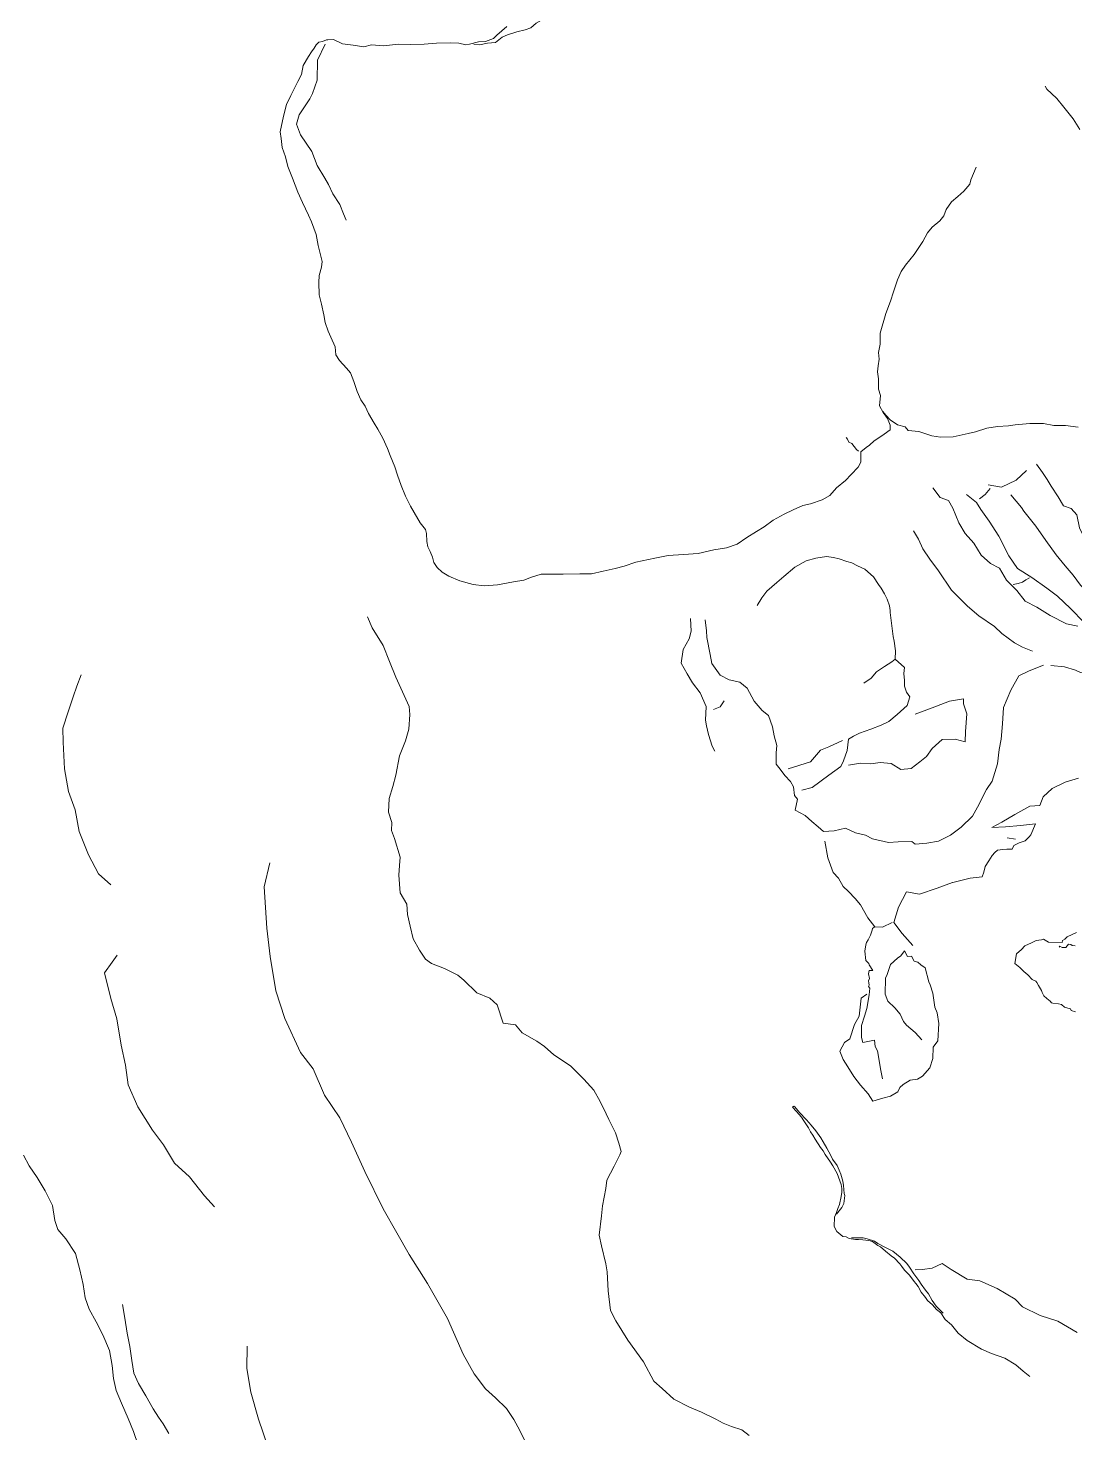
# Model space of a CAD drawing. Extents: x 683321 to 688873, y 7661944 to 7668387.
# Drawn here: x 684879.8 to 685194.4, y 7664236.9 to 7664659.4 of the extents above; entities that cross this region are included whole.
import ezdxf

# ---------------------------------------------------------------- set-up
doc = ezdxf.new("R2010")
doc.units = 0
doc.header["$MEASUREMENT"] = 0
doc.layers.add('01 CRESTA_Line', color=3, linetype='Continuous', lineweight=20)

msp = doc.modelspace()

# ---------------------------------------------------------------- linework, layer by layer
at = {"layer": '01 CRESTA_Line'}
for points in [[(685059.28, 7664665.11, 4223.06), (685056.52, 7664665, 4222.99), (685052.95, 7664664.98, 4222.86), (685049.78, 7664664.28, 4223.09), (685046.31, 7664664.48, 4223.37), (685042.6, 7664664.47, 4223.67), (685038.85, 7664664.06, 4223.86), (685035.04, 7664662.27, 4223.74), (685032.46, 7664660.8, 4223.31), (685030.92, 7664659.43, 4222.84), (685029.19, 7664658.83, 4222.43), (685026.74, 7664658.27, 4223.01), (685023.92, 7664657.29, 4223.34), (685022.33, 7664656.59, 4223.41), (685020.32, 7664655, 4223.21), (685017.87, 7664654.81, 4223.23), (685015.46, 7664654.33, 4223.01), (685013.72, 7664654.53, 4223.19)], [(685164.79, 7664617.52, 4216.77), (685163.11, 7664613.74, 4217.77), (685162.84, 7664612.46, 4217.98), (685161.04, 7664610.28, 4218.06), (685159.23, 7664608.68, 4218.24), (685157.37, 7664607.07, 4218.26), (685155.79, 7664604.81, 4218.3), (685155, 7664602.95, 4218.47), (685153.81, 7664601.41, 4218.78), (685151.56, 7664599.5, 4219.08), (685150.12, 7664597.83, 4219.62), (685148.69, 7664595.17, 4219.82), (685146.14, 7664591.27, 4220.7), (685143.49, 7664588.04, 4220.46), (685142.24, 7664586.17, 4220.28), (685141.07, 7664583.63, 4220.57), (685139.92, 7664580, 4220.37), (685138.98, 7664577.28, 4220.64), (685137.59, 7664573.52, 4220.91), (685135.92, 7664567.58, 4221.16), (685135.93, 7664564.35, 4221.42), (685135.44, 7664561.78, 4221.38), (685135.6, 7664559.83, 4221.18), (685135.29, 7664557.79, 4221.12), (685135.07, 7664555.98, 4221.12), (685135.39, 7664553.9, 4221.15), (685135.44, 7664550.78, 4221.4), (685136.02, 7664548.87, 4221.4), (685135.69, 7664545.8, 4221.73), (685136.76, 7664543.75, 4221.42), (685138.14, 7664541.9, 4221.18), (685138.94, 7664539.95, 4221.06), (685138.96, 7664538.58, 4221.65), (685137.11, 7664537.24, 4222.78), (685135.77, 7664536.38, 4223.29), (685134.13, 7664535.19, 4223.01), (685132.66, 7664533.89, 4222.86), (685131.71, 7664533.23, 4222.65), (685130.07, 7664531.88, 4222.62), (685130.12, 7664530.86, 4222.03), (685130.08, 7664528.85, 4221.46), (685129.3, 7664527.34, 4221.51), (685127.22, 7664525.12, 4221.35), (685125.48, 7664523.27, 4221.46), (685122.78, 7664521.08, 4221.62), (685120.79, 7664518.78, 4221.52), (685118.47, 7664517.48, 4221.65), (685114.98, 7664516.33, 4221.41), (685112.62, 7664515.74, 4221.67), (685109.77, 7664514.44, 4221.65), (685107.05, 7664513.22, 4221.62), (685103.76, 7664511.37, 4222.02), (685101.03, 7664509.4, 4221.64), (685098.73, 7664507.99, 4221.68), (685095.81, 7664506.13, 4221.63), (685092.9, 7664504.12, 4221.74), (685089.71, 7664503.09, 4221.91), (685085.95, 7664502.45, 4222.06), (685081.18, 7664501.37, 4221.54), (685076.75, 7664501.02, 4221.56), (685072.16, 7664500.78, 4221.61), (685068.14, 7664499.96, 4221.42), (685062.45, 7664498.74, 4221.11), (685058.96, 7664497.57, 4221.33), (685056.29, 7664496.87, 4221.49), (685052.65, 7664496.07, 4222.38), (685049.12, 7664495.18, 4221.85), (685045.67, 7664495.19, 4222.01), (685040.61, 7664495.17, 4222.39), (685037.67, 7664495.09, 4221.55), (685033.96, 7664495.11, 4222.2), (685031.12, 7664494.25, 4222.04), (685028.75, 7664493.32, 4221.55), (685025.68, 7664492.78, 4221.62), (685020.93, 7664491.93, 4221.27), (685016.84, 7664491.66, 4221.36), (685013.54, 7664492.02, 4221.29), (685009.52, 7664493.17, 4221.03), (685006.24, 7664494.5, 4220.94), (685004.28, 7664495.72, 4220.95), (685002.7, 7664497.11, 4220.88), (685001.76, 7664498.66, 4220.93), (685001.34, 7664500.27, 4220.79), (685000.64, 7664501.91, 4220.47), (684999.97, 7664503.32, 4220.96), (684999.62, 7664504.96, 4221.22), (684999.52, 7664507.39, 4221.56), (684999.26, 7664508.58, 4221.72), (684997.61, 7664510.56, 4221.68), (684995.82, 7664513.64, 4221.59), (684994.71, 7664515.63, 4221.28), (684993.26, 7664518.6, 4221.58), (684991.92, 7664521.82, 4220.89), (684990.78, 7664524.88, 4220.38), (684990.05, 7664527.43, 4221.03), (684988.63, 7664530.81, 4221.29), (684987.79, 7664532.91, 4221), (684986.39, 7664536.01, 4221.29), (684984.89, 7664538.72, 4221), (684983.8, 7664540.56, 4220.47), (684982.14, 7664543.44, 4220.71), (684981.14, 7664545.67, 4221.02), (684979.84, 7664547.58, 4221.02), (684978.72, 7664550.08, 4219.99), (684977.68, 7664553.06, 4220.96), (684976.68, 7664555.66, 4221.21), (684975.45, 7664557.08, 4221.08), (684973.34, 7664559.42, 4220.14), (684972.31, 7664561.08, 4219.74), (684972.09, 7664563.47, 4220), (684970.74, 7664566.36, 4220.02), (684970.02, 7664568.18, 4220), (684969.09, 7664570.79, 4221.01), (684968.65, 7664573.1, 4221.14), (684967.96, 7664576.36, 4219.85), (684967.26, 7664579.11, 4220.01), (684967.16, 7664582.89, 4220.64), (684967.31, 7664584.95, 4220.54), (684968.01, 7664587.5, 4219.96), (684968.21, 7664589.16, 4220.24), (684967.68, 7664591.21, 4220.41), (684966.97, 7664593.97, 4219.86), (684966.42, 7664597.32, 4220.46), (684965.02, 7664601.12, 4220.51), (684964.1, 7664603.14, 4219.46), (684962.23, 7664606.89, 4220.69), (684960.82, 7664610.02, 4220.48), (684959.3, 7664614.18, 4219.85), (684957.83, 7664617.77, 4220.37), (684957.13, 7664620.64, 4220.17), (684956.15, 7664623.43, 4220.02), (684955.82, 7664626.12, 4220.31), (684955.58, 7664628.2, 4219.82), (684956.53, 7664632.86, 4220.45), (684957.48, 7664636.39, 4220.15), (684958.72, 7664639.05, 4219.99), (684959.67, 7664640.9, 4220.61), (684960.9, 7664643.32, 4220.78), (684961.94, 7664645.44, 4220.82), (684962.42, 7664648.08, 4220.28), (684964.07, 7664650.84, 4220.96), (684964.93, 7664652.2, 4221.19), (684965.73, 7664653.28, 4221.21), (684966.38, 7664654.29, 4220.87), (684967.22, 7664655.09, 4220.69), (684968.25, 7664655.33, 4220.46), (684969.46, 7664655.8, 4220.33), (684969.87, 7664655.88, 4220.24), (684971.59, 7664655.9, 4220.69), (684974.26, 7664654.68, 4220.95), (684977.45, 7664654.27, 4220.18), (684980.71, 7664653.77, 4221.91), (684983.02, 7664654.29, 4221.13), (684986.54, 7664654.03, 4221.54), (684991.26, 7664654.49, 4222.5), (684994.82, 7664654.39, 4222.95), (684998.79, 7664654.49, 4222.97), (685002.5, 7664654.83, 4223.11), (685006.77, 7664654.98, 4223.2), (685009.28, 7664654.88, 4223.14), (685011.39, 7664654.35, 4223.32), (685012.49, 7664654.55, 4223.49), (685015.15, 7664655.25, 4223.1), (685017.31, 7664655.35, 4223.47), (685019.65, 7664656.23, 4223.54), (685020.71, 7664657.24, 4223.47), (685023.73, 7664659.82, 4223.34)], [(684969.09, 7664654.56, 4220.88), (684966.82, 7664649.75, 4221.85), (684966.68, 7664643.72, 4220.74), (684965.27, 7664639.66, 4220.62), (684964.43, 7664638.08, 4220.32), (684961.25, 7664633.27, 4220.42), (684960.5, 7664630.44, 4221.47), (684961.62, 7664627.26, 4221.19), (684965.11, 7664622.22, 4220.15), (684966.69, 7664618.02, 4220.56), (684968.95, 7664614.22, 4219.99), (684970.1, 7664612.35, 4220.35), (684971.39, 7664609.54, 4220.15), (684973.49, 7664606.35, 4220.26), (684974.54, 7664603.53, 4220.58), (684975.41, 7664601.57, 4220.29)], [(685195.9, 7664628.88, 4215.51), (685193.88, 7664632.1, 4215.77), (685191.09, 7664635.62, 4215.85), (685189.04, 7664638.14, 4215.95), (685187.39, 7664639.69, 4215.8), (685186.04, 7664641.01, 4215.71), (685185.46, 7664641.92, 4215.33)], [(685136.72, 7664544.06, 4221.41), (685137.7, 7664542.86, 4220.98), (685138.96, 7664541.59, 4221.51), (685141.16, 7664540.08, 4221.12), (685143.41, 7664539.49, 4220.59), (685144.34, 7664538.37, 4219.87), (685147.52, 7664538.06, 4220.01), (685149.92, 7664537.26, 4220.3), (685151.4, 7664536.75, 4220.54), (685154.07, 7664536.34, 4220.28), (685157.8, 7664536.47, 4220.62), (685158.74, 7664536.67, 4220.54), (685162.34, 7664537.44, 4220.61), (685164.57, 7664537.91, 4220.1), (685167.92, 7664539.04, 4220.72), (685171.13, 7664539.56, 4220.8), (685174.53, 7664539.79, 4220.21), (685176.47, 7664540.04, 4219.22), (685180.89, 7664540.4, 4219.99), (685184.96, 7664540.45, 4219.39), (685188.12, 7664539.89, 4217.91), (685191.64, 7664539.81, 4217.72), (685195.4, 7664539.38, 4217.07)], [(685125.66, 7664536.2, 4220.89), (685126.07, 7664535.76, 4221.1), (685126.49, 7664534.85, 4221.24), (685127.39, 7664534.41, 4221.61), (685128.1, 7664533.52, 4221.98), (685128.76, 7664532.64, 4222.24), (685129.44, 7664532.16, 4222.42)], [(685204.61, 7664495.29, 4215.6), (685202.82, 7664498.28, 4217.39), (685200.43, 7664500.32, 4217.46), (685199.24, 7664500.96, 4216.79), (685198.22, 7664503.05, 4216.8), (685196.76, 7664507.18, 4217.44), (685195.8, 7664509.11, 4217.53), (685194.98, 7664512.97, 4216.91), (685193.32, 7664514.83, 4216.83), (685191.01, 7664515.7, 4216.66), (685189.36, 7664518.38, 4215.74), (685187.35, 7664521.62, 4214.94), (685186.06, 7664523.59, 4214.8), (685184.7, 7664525.67, 4214), (685182.91, 7664528.21, 4213.83)], [(685179.9, 7664526.3, 4213.16), (685176.74, 7664523.43, 4213.07), (685172.42, 7664521.33, 4213.66), (685168.38, 7664521.95, 4213.16)], [(685195.31, 7664479.53, 4215.75), (685191.94, 7664480.15, 4215.71), (685186.96, 7664482.74, 4214.89), (685183, 7664485.17, 4214.03), (685179.44, 7664487, 4213.94), (685176.95, 7664490.18, 4214.89), (685173.86, 7664493.35, 4214.71), (685171.78, 7664496.93, 4214.9), (685169.08, 7664498.31, 4213.35), (685166.28, 7664500.86, 4213.03), (685164.1, 7664504.47, 4212.39), (685161.47, 7664507.36, 4212.11), (685159.6, 7664510.56, 4211.53), (685157.75, 7664515.01, 4211.92), (685156.42, 7664517.32, 4212.35), (685153.89, 7664518.23, 4211.77), (685151.73, 7664521.08, 4211.53)], [(685161.89, 7664519.07, 4212.78), (685164.85, 7664516.67, 4213.26), (685166.18, 7664514.6, 4214.26), (685168.7, 7664511.02, 4215.03), (685171.61, 7664506.51, 4215.15), (685174.54, 7664500.64, 4216.29), (685177.23, 7664496.88, 4216.94), (685181.51, 7664494.09, 4218.42), (685186.01, 7664490.94, 4217.36), (685189.16, 7664488.49, 4216.9), (685193.07, 7664484.77, 4216.71), (685197.23, 7664480.56, 4216.34)], [(685165.74, 7664517.77, 4213.27), (685167.5, 7664519.11, 4213.81), (685168.95, 7664520.91, 4213.5)], [(685175.22, 7664519, 4214.93), (685176.78, 7664517.11, 4215.45), (685178.37, 7664515.17, 4216), (685179.13, 7664514.06, 4216.62), (685182.66, 7664509.54, 4217.28), (685185.74, 7664505.24, 4217.09), (685188.81, 7664500.97, 4217.11), (685191.52, 7664497.6, 4217.11), (685193.91, 7664494.86, 4217.03), (685196.13, 7664491.8, 4216.8), (685199.04, 7664488.68, 4216.11), (685201.14, 7664487.07, 4215.93), (685202.83, 7664486.92, 4216.07)], [(685181.74, 7664471.93, 4214.08), (685178.67, 7664473.14, 4214.07), (685176.24, 7664474.49, 4214.1), (685172.49, 7664477.32, 4213.31), (685170.28, 7664479.35, 4213.1), (685165.54, 7664482.62, 4213.13), (685162.17, 7664485.49, 4212.53), (685157.35, 7664490.32, 4211.34), (685153.43, 7664496.16, 4211.99), (685150.88, 7664499.66, 4211.11), (685148.73, 7664502.75, 4210.6), (685147.47, 7664505.7, 4210.71), (685145.97, 7664508.15, 4210.56)], [(685098.95, 7664485.69, 4210.78), (685100.33, 7664487.98, 4211.02), (685101.87, 7664490.06, 4210.94), (685104.8, 7664492.61, 4211), (685106.93, 7664494.4, 4210.91), (685110.23, 7664497.2, 4211.15), (685113.71, 7664499.12, 4211.18), (685116.54, 7664499.9, 4210.79), (685119.76, 7664500.44, 4210.66), (685121.86, 7664500.15, 4210.76), (685123.61, 7664499.78, 4210.96), (685125.91, 7664498.96, 4211.19), (685127.34, 7664498.54, 4211.12), (685129.1, 7664497.62, 4211.09), (685131.25, 7664496.64, 4210.94), (685133.95, 7664494.28, 4210.41), (685135.42, 7664491.98, 4210.39), (685136.16, 7664490.88, 4210.34), (685137.23, 7664489.18, 4210.19), (685138.02, 7664487.63, 4209.97), (685138.76, 7664485.63, 4209.73), (685138.95, 7664484.21, 4209.79), (685138.94, 7664483.58, 4209.91), (685139.8, 7664476.38, 4210.77), (685140.16, 7664474.97, 4211.25), (685140.5, 7664472.04, 4210.94), (685140.46, 7664469.52, 4211.22), (685143.2, 7664467.02, 4210.09), (685142.99, 7664465.22, 4210.26), (685143.21, 7664463.16, 4209.94), (685143.22, 7664461.47, 4209.74), (685143.79, 7664459.63, 4210.06), (685144.85, 7664458.19, 4210.78), (685144.03, 7664455.67, 4211), (685140.98, 7664452.91, 4211.51), (685138.49, 7664450.83, 4211.47), (685136.23, 7664449.69, 4211.23), (685133.12, 7664448.47, 4211.05), (685129.72, 7664447.33, 4211.84), (685127.87, 7664446.42, 4211.73), (685126.36, 7664445.55, 4211.39), (685126.02, 7664442.11, 4211.02), (685124.88, 7664439.03, 4211.07), (685124.04, 7664437.33, 4211.12), (685120.43, 7664434.64, 4211.1), (685115.48, 7664431, 4213.01), (685112.35, 7664430.17, 4212.76)], [(685175.87, 7664492.02, 4215.79), (685177.37, 7664492.29, 4216.63), (685178.67, 7664492.72, 4217.32), (685179.7, 7664493.46, 4218.11), (685180.76, 7664494.04, 4218.41)], [(685096.56, 7664236.1, 4206.51), (685094.36, 7664237.8, 4206.55), (685091.22, 7664238.78, 4206.66), (685088.73, 7664239.83, 4206.68), (685086.46, 7664240.98, 4206.7), (685082.19, 7664243.06, 4206.74), (685078.61, 7664244.58, 4206.62), (685073.89, 7664246.96, 4206.55), (685070.34, 7664250.19, 4206.47), (685067.92, 7664252.4, 4206.38), (685064.75, 7664258.27, 4206.36), (685060.02, 7664264.7, 4206.32), (685056.49, 7664270.53, 4206.39), (685054.81, 7664273.7, 4206.61), (685054.17, 7664279.56, 4206.77), (685053.85, 7664285.28, 4206.62), (685053.47, 7664287.68, 4206.53), (685052.14, 7664293.14, 4206.63), (685051.43, 7664296.3, 4206.62), (685052.11, 7664302.17, 4206.55), (685052.46, 7664305.12, 4206.58), (685052.99, 7664307.8, 4206.55), (685053.43, 7664310.35, 4206.52), (685053.76, 7664312.88, 4206.58), (685055.99, 7664317.05, 4206.16), (685057.66, 7664320.44, 4206.25), (685058.05, 7664321.49, 4205.64), (685057.32, 7664324.02, 4205.59), (685056.31, 7664327.12, 4205.58), (685054.39, 7664331.1, 4205.61), (685053.59, 7664332.8, 4205.78), (685051.76, 7664336.49, 4205.69), (685049.8, 7664339.9, 4205.68), (685046.85, 7664343.22, 4205.91), (685042.87, 7664347.27, 4206.25), (685037.82, 7664350.61, 4206.1), (685035, 7664353.04, 4206.39), (685032.73, 7664354.64, 4206.44), (685028.25, 7664357.22, 4205.61), (685026.32, 7664359.61, 4206.38), (685022.54, 7664360.11, 4205.84), (685020.74, 7664365.61, 4206.44), (685018.6, 7664367.57, 4206.87), (685014.63, 7664369.24, 4206.29), (685010.79, 7664373.04, 4206.5), (685008.92, 7664374.53, 4206.89), (685004.97, 7664376.56, 4206.49), (685001.01, 7664378.05, 4205.92), (684999.21, 7664379.36, 4205.91), (684997.46, 7664382.01, 4205.72), (684995.5, 7664385.47, 4205.83), (684994.63, 7664389.25, 4206.21), (684993.81, 7664392.76, 4206.15), (684993.58, 7664395.88, 4206.27), (684991.64, 7664399.26, 4206.06), (684991.25, 7664404.62, 4206.09), (684991.47, 7664407.55, 4206.28), (684991.62, 7664410.03, 4206.51), (684989.91, 7664415.62, 4206.2), (684988.98, 7664418.05, 4206.2), (684989.09, 7664420.46, 4206.35), (684988.13, 7664423.57, 4206.44), (684988.3, 7664427.65, 4206.67), (684989.41, 7664431.27, 4206.86), (684990.37, 7664434.64, 4207.01), (684991.47, 7664440.46, 4207.02), (684993.18, 7664445, 4206.52), (684994.22, 7664448.54, 4206.25), (684994.57, 7664452.89, 4206.5), (684994.31, 7664455.33, 4205.64), (684990.29, 7664464.13, 4205.34), (684988.4, 7664468.9, 4205.37), (684986.52, 7664473.68, 4205.4), (684983.16, 7664478.95, 4204.55), (684981.76, 7664482.27, 4204.42)], [(685078.92, 7664481.83, 4208.27), (685079.11, 7664478.02, 4207.65), (685078.48, 7664475.68, 4207.67), (685076.73, 7664472.5, 4208.02), (685076.11, 7664468.37, 4208.98), (685077.86, 7664465.13, 4208.87), (685079.53, 7664462.48, 4208.15), (685081.79, 7664459.39, 4207.72), (685083.61, 7664455.31, 4207.37), (685083.44, 7664451.25, 4207.28), (685083.71, 7664449.5, 4207.07), (685084.32, 7664446.88, 4206.86), (685085.45, 7664443.36, 4206.34), (685086.21, 7664441.89, 4205.95)], [(685184.97, 7664467.78, 4216.6), (685180.71, 7664466.05, 4216.31), (685177.58, 7664464.53, 4215.75), (685175.16, 7664460.28, 4217.7), (685172.93, 7664455.02, 4218.23), (685172.69, 7664450.08, 4218.13), (685172.24, 7664445.48, 4219.25), (685171.71, 7664442.4, 4218.95), (685171.22, 7664438.07, 4219.11), (685169.55, 7664432.83, 4218.27), (685167.87, 7664430.4, 4218.25), (685165.14, 7664425.04, 4218.37), (685163.63, 7664422.32, 4217.08), (685160.21, 7664419.06, 4216.86), (685157.03, 7664416.64, 4216.23), (685153.39, 7664414.85, 4215.72), (685149.98, 7664414.21, 4216.48), (685146.47, 7664413.92, 4216.67), (685145.38, 7664414.77, 4216.42), (685141.28, 7664414.6, 4217.04), (685138.38, 7664414.39, 4217.17), (685133.62, 7664415.54, 4217.07), (685131.5, 7664416.65, 4217.11), (685128.51, 7664417.3, 4217.46), (685125.5, 7664418.73, 4217.05), (685122.12, 7664417.98, 4217.76), (685118.88, 7664417.77, 4217.41), (685117.27, 7664419.15, 4216), (685115.38, 7664420.78, 4214.51), (685113.36, 7664422.53, 4213.27), (685110.34, 7664424.11, 4212.59), (685111.03, 7664427.43, 4212.41), (685110.15, 7664428.55, 4212.78), (685109.84, 7664431.18, 4212.06), (685108.91, 7664432.75, 4211.13), (685107.21, 7664434.61, 4210.91), (685105.89, 7664436.51, 4209.89), (685104.69, 7664437.98, 4209.88), (685104.69, 7664441.36, 4209.78), (685104.8, 7664443.6, 4209.4), (685104.05, 7664446.48, 4210.25), (685103.51, 7664449.23, 4209.34), (685102.34, 7664452.58, 4209.4), (685100.45, 7664454.14, 4209.89), (685098.03, 7664456.89, 4210.06), (685095.92, 7664460.83, 4210.41), (685093.77, 7664462.62, 4210.62), (685090.52, 7664463.32, 4210.74), (685087.78, 7664464.8, 4210.82), (685085.3, 7664468.25, 4210.74), (685084.77, 7664470.99, 4210.35), (685083.83, 7664476.11, 4210.11), (685083.73, 7664478.08, 4210.16), (685083.33, 7664481.37, 4210.53)], [(685140.46, 7664469.52, 4211.22), (685139.41, 7664468.8, 4210.81), (685137.22, 7664467.35, 4209.97), (685134.85, 7664465.79, 4209.82), (685133.17, 7664463.84, 4208.89), (685131.04, 7664462.3, 4209.04)], [(684895.77, 7664464.87, 4142.81), (684894.44, 7664461.41, 4142.57), (684893.37, 7664458.21, 4142.95), (684891.86, 7664453.69, 4144.43), (684890.26, 7664448.8, 4144.04), (684890.35, 7664444.63, 4144.51), (684890.71, 7664436.55, 4145.2), (684891.95, 7664429.8, 4144.09), (684893.9, 7664424.29, 4145.11), (684895.15, 7664417.72, 4144.32), (684897.9, 7664410.71, 4145.18), (684900.92, 7664405.02, 4145.25), (684904.65, 7664401.74, 4146.67)], [(685187.24, 7664467.62, 4216.83), (685191.35, 7664467.21, 4216.62), (685194.63, 7664466.29, 4215.76), (685196.14, 7664465.54, 4216.13), (685199.33, 7664464.84, 4215.84), (685203.6, 7664463.28, 4215.01), (685206.99, 7664461.98, 4214.62), (685209.81, 7664460.25, 4214.26), (685210.46, 7664457.67, 4214.38), (685211.23, 7664454.64, 4213.5), (685210.86, 7664452.76, 4213.32)], [(685085.8, 7664454.39, 4206.92), (685087.79, 7664455.22, 4205.8), (685088.6, 7664456.41, 4205.72), (685089.03, 7664457.07, 4205.71)], [(685126.38, 7664437.69, 4211.05), (685129.95, 7664438.27, 4211.13), (685133.11, 7664438.06, 4211.09), (685135.87, 7664438.5, 4211.25), (685139.26, 7664438.14, 4211.11), (685142.08, 7664436.38, 4212.02), (685145.26, 7664436.73, 4211.62), (685147.79, 7664438.65, 4211.32), (685149.79, 7664440.33, 4211.22), (685151.57, 7664442.73, 4211.55), (685154.53, 7664445.37, 4211.55), (685158.45, 7664445.51, 4211.18), (685161.47, 7664444.72, 4211.19), (685161.51, 7664447.85, 4211.08), (685161.91, 7664453.09, 4211.02), (685160.99, 7664456.14, 4212.24), (685160.93, 7664457.63, 4212.06), (685156.79, 7664456.94, 4211.9), (685151.49, 7664454.94, 4211.16), (685146.42, 7664453.05, 4211.84)], [(685108.22, 7664436.54, 4210.27), (685114.93, 7664438.7, 4210.17), (685117.95, 7664442.18, 4211.24), (685120.49, 7664443.21, 4212.21), (685124.57, 7664445.1, 4211.09)], [(685195.56, 7664433.77, 4216.64), (685191.52, 7664432.6, 4217.43), (685187.56, 7664430.66, 4218.06), (685184.9, 7664428.13, 4218.54), (685183.89, 7664425.53, 4218.77), (685180.88, 7664425.37, 4218.85), (685176.43, 7664422.82, 4217.95), (685172.52, 7664420.58, 4217.59), (685169.46, 7664418.95, 4217.28), (685173.59, 7664419.17, 4216.69), (685178.05, 7664419.55, 4216), (685182.64, 7664420.04, 4215.47), (685181.16, 7664416.74, 4215.72), (685180.74, 7664416.17, 4215.74), (685179.51, 7664414.95, 4216.19), (685177.7, 7664414.35, 4216.25), (685176.13, 7664413.5, 4216.44), (685175.59, 7664412.45, 4216.34), (685174, 7664412.38, 4216.52), (685172.75, 7664412.37, 4216.66), (685171.17, 7664412.09, 4216.94), (685170.36, 7664411.43, 4217.42), (685169.55, 7664410.5, 4217.42), (685168.55, 7664408.96, 4216.86), (685167.48, 7664407.19, 4216.58), (685167.11, 7664405.54, 4216.25), (685166.57, 7664404.11, 4216.43), (685162.92, 7664403.65, 4216.03), (685157.74, 7664402.4, 4215.57), (685157.65, 7664402.43, 4215.55), (685153.05, 7664400.71, 4215.87), (685147.77, 7664398.91, 4215.8), (685143.84, 7664399.54, 4216.11), (685141.43, 7664395.02, 4216.26), (685140.01, 7664390.4, 4217.14), (685142.49, 7664387.05, 4214.02), (685145.77, 7664383.48, 4211.73)], [(685139.55, 7664390.4, 4217.37), (685136.62, 7664388.96, 4217.68), (685134.26, 7664389.09, 4217.88), (685132.17, 7664391.76, 4217.95), (685129.96, 7664395.67, 4218.12), (685128.42, 7664397.6, 4218.17), (685126.4, 7664399.72, 4218.66), (685124.76, 7664401.2, 4218.87), (685123.38, 7664403.71, 4218.73), (685121.78, 7664405.45, 4218.94), (685120.15, 7664409.84, 4217.92), (685119.26, 7664414.8, 4217.91)], [(685176.63, 7664415.39, 4218.41), (685174.07, 7664415.85, 4217.82)], [(685029.34, 7664234.03, 4180.72), (685027.64, 7664237.59, 4180.72), (685025.77, 7664240.92, 4180.7), (685023.6, 7664244.18, 4180.8), (685020.26, 7664247.44, 4180.99), (685017.32, 7664250.09, 4180.59), (685013.85, 7664254.67, 4178.66), (685010.55, 7664260.51, 4178.91), (685005.82, 7664271.3, 4178.84), (684999.8, 7664281.78, 4178.66), (684994.36, 7664290.52, 4178.44), (684990.62, 7664297.07, 4178.34), (684986.55, 7664304.27, 4178.31), (684981.01, 7664315.48, 4178.19), (684976.98, 7664324.34, 4178.27), (684973.45, 7664331.63, 4178.22), (684968.89, 7664338.39, 4178.18), (684965.48, 7664346.31, 4178.14), (684961.69, 7664351.3, 4178.78), (684956.93, 7664361.51, 4178.57), (684954.2, 7664369.85, 4178.26), (684952.56, 7664380.15, 4178.72), (684951.51, 7664388.64, 4178.79), (684950.76, 7664401.1, 4179.06), (684952.4, 7664408.32, 4179.34)], [(685136.59, 7664343.33, 4212.23), (685136.07, 7664345.88, 4212.4), (685135.12, 7664351.77, 4212.8), (685134.45, 7664353.12, 4213.18), (685134.23, 7664355.01, 4213.06), (685130.68, 7664354.27, 4212.46), (685130.29, 7664355.75, 4212.57), (685130.28, 7664359.34, 4212.43), (685131.15, 7664362.24, 4212.19), (685131.89, 7664364.51, 4212.05), (685132.55, 7664368.57, 4212.52), (685132.79, 7664370.61, 4212.87), (685132.44, 7664371.11, 4212.68), (685132.64, 7664371.54, 4212.72), (685132.47, 7664372.18, 4212.68), (685132.4, 7664372.84, 4212.72), (685132.72, 7664373.55, 4212.83), (685132.43, 7664374.9, 4213.39), (685132.62, 7664375.89, 4213.7), (685133.73, 7664375.93, 4213.02), (685132.64, 7664377.59, 4214.72), (685132.5, 7664378.07, 4215.41), (685131.61, 7664378.96, 4215.91), (685131.31, 7664381.76, 4216.55), (685131.6, 7664383.63, 4216.96), (685131.78, 7664384.31, 4217.06), (685132.26, 7664385.17, 4217.03), (685132.66, 7664385.97, 4217.18), (685132.96, 7664386.58, 4217.42), (685133.16, 7664387.16, 4217.54), (685133.5, 7664388.07, 4217.38), (685133.63, 7664388.59, 4217.43), (685134.15, 7664389, 4217.76)], [(685194.88, 7664387.34, 4212.24), (685192.16, 7664386.06, 4212.26), (685191.39, 7664385.34, 4211.99), (685190.71, 7664384.97, 4211.81), (685190.58, 7664384.34, 4210.59), (685186.49, 7664384.5, 4213.02), (685185.03, 7664385.37, 4213.29), (685184.39, 7664385.17, 4213.38), (685182.75, 7664384.99, 4213.37), (685181.38, 7664384.24, 4212.76), (685179.37, 7664383.38, 4211.97), (685178.35, 7664382.21, 4212.07), (685176.88, 7664380.97, 4211.87), (685176.4, 7664378, 4212.02), (685177.87, 7664376.79, 4211.75), (685179.04, 7664375.63, 4211.96), (685180.27, 7664374.66, 4211.87), (685181.61, 7664373.25, 4211.92), (685182.68, 7664372.72, 4211.9), (685182.99, 7664372.34, 4211.94), (685183.45, 7664371.45, 4212.04), (685184.41, 7664369.89, 4212.23), (685184.61, 7664369.3, 4212.11), (685185.15, 7664368.36, 4212.09), (685186, 7664367.54, 4212.06), (685186.97, 7664366.74, 4212.25), (685187.36, 7664366.17, 4212.31), (685187.82, 7664366.09, 4212.44), (685189.48, 7664365.94, 4212.63), (685190.42, 7664365.67, 4212.79), (685191.34, 7664364.87, 4212.64), (685192.28, 7664364.65, 4210.72), (685193.08, 7664364.36, 4210.75), (685193.28, 7664363.88, 4212.72), (685194.59, 7664363.52, 4213.17)], [(685189.74, 7664382.92, 4212.29), (685189.95, 7664383.25, 4212.47), (685190.57, 7664382.8, 4211.98), (685191.69, 7664382.83, 4212.23), (685192.48, 7664383.85, 4212.63), (685193.18, 7664383.72, 4212.61), (685193.57, 7664383.44, 4212.51), (685194.56, 7664383.38, 4212.24)], [(684935.79, 7664304.84, 4148.22), (684932.77, 7664308.13, 4147.59), (684928.25, 7664313.83, 4148.12), (684923.77, 7664318.02, 4148.18), (684920.49, 7664323.52, 4147.42), (684917.21, 7664327.93, 4147.43), (684912.78, 7664334.9, 4147.22), (684909.87, 7664341.5, 4146.83), (684909.05, 7664347.41, 4147.34), (684907.78, 7664353.49, 4146.72), (684906.47, 7664361.36, 4146.56), (684904.61, 7664367.48, 4146.2), (684902.76, 7664375.27, 4142.12), (684905.05, 7664378.4, 4145.91), (684906.58, 7664380.57, 4146.59)], [(685131.87, 7664368.78, 4212.29), (685130.18, 7664367.58, 4210.43), (685129.63, 7664362.2, 4212.66), (685128.17, 7664359.73, 4211.58), (685126.82, 7664355.36, 4212.36), (685125.2, 7664354.28, 4211.85), (685123.82, 7664351.66, 4212.03), (685124.78, 7664349.21, 4211.63), (685126.17, 7664346.97, 4211.84), (685127.96, 7664344.07, 4211.76), (685130.04, 7664341.43, 4212.05), (685132.25, 7664338.84, 4212.4), (685133.71, 7664336.66, 4212.47), (685136.74, 7664337.58, 4212.53), (685138.98, 7664338.16, 4213.02), (685141.18, 7664339.41, 4212.96), (685141.83, 7664340.75, 4213.78), (685142.8, 7664341.63, 4214.45), (685144.92, 7664342.97, 4213.35), (685147.11, 7664343.25, 4213.42), (685148.6, 7664344.14, 4212.76), (685150.79, 7664346.69, 4212.38), (685151.72, 7664349.46, 4212.62), (685151.8, 7664352.87, 4212.46), (685153.23, 7664354.73, 4212.71), (685153.56, 7664359.95, 4212.03), (685153.07, 7664363.24, 4211.57), (685152.38, 7664364.88, 4212.18), (685151.75, 7664369.09, 4211.34), (685150.93, 7664371.64, 4212.04), (685150.51, 7664372.53, 4212.71), (685149.44, 7664376.76, 4210.49), (685148.13, 7664377.67, 4211.01), (685147.2, 7664378.44, 4211.56), (685146.16, 7664378.73, 4211.94), (685145.33, 7664380.2, 4211.53), (685144.16, 7664380.15, 4212.09), (685143.17, 7664381.8, 4211.63), (685142.09, 7664380.38, 4211.7), (685141.1, 7664379.66, 4211.29), (685139.02, 7664377.73, 4210.78), (685138.03, 7664374.72, 4212.07), (685137.51, 7664373.67, 4212.28), (685137.36, 7664368.81, 4212.44), (685138.18, 7664366.7, 4213.24), (685140.31, 7664364.66, 4212.64), (685141.87, 7664362.84, 4212.45), (685142.88, 7664360.57, 4212.22), (685143.85, 7664359.46, 4212.51), (685146.43, 7664357.24, 4212.61), (685148.41, 7664355.05, 4212.59)], [(685122.74, 7664302.64, 4211.86), (685124.41, 7664304.66, 4212.07), (685125.01, 7664305.81, 4211.93), (685125.27, 7664308.23, 4211.65), (685125.05, 7664308.89, 4211.77), (685124.85, 7664311.22, 4211.36), (685124.68, 7664312.6, 4211.11), (685124.07, 7664314.69, 4210.82), (685123.61, 7664315.88, 4210.65), (685123, 7664317.24, 4210.37), (685121.59, 7664319.15, 4210.09), (685121.07, 7664320.32, 4209.95), (685119.84, 7664322.51, 4209.65), (685118.76, 7664324.42, 4209.29), (685118.04, 7664325.57, 4209.12), (685116.55, 7664327.74, 4208.67), (685115.12, 7664329.43, 4208.43), (685113.72, 7664331, 4208.12), (685111.7, 7664333.2, 4207.43), (685110.26, 7664334.94, 4207.07), (685109.94, 7664335.17, 4206.9), (685109.59, 7664334.87, 4206.72), (685110.74, 7664333.57, 4207.16), (685111.44, 7664332.74, 4207.36), (685112.21, 7664331.78, 4207.65), (685112.92, 7664330.72, 4207.85), (685114.34, 7664328.61, 4208.17), (685114.93, 7664327.38, 4208.29), (685115.66, 7664326.36, 4208.51), (685116.41, 7664325.16, 4208.74), (685117.95, 7664322.71, 4209.22), (685118.79, 7664321.66, 4209.43), (685119.4, 7664320.64, 4209.74), (685120.93, 7664318.27, 4210), (685121.65, 7664317.14, 4210.2), (685122.93, 7664314.92, 4210.63), (685124.16, 7664311.52, 4211.09), (685124.38, 7664310.38, 4211.3), (685124.41, 7664309.27, 4211.59), (685124.15, 7664307.96, 4211.69), (685123.71, 7664305.51, 4211.94), (685123.19, 7664304.38, 4212.03), (685122.74, 7664303.18, 4211.83), (685122.21, 7664301.71, 4211.52), (685122.09, 7664298.92, 4211.83), (685122.84, 7664297.43, 4211.75), (685124.69, 7664295.91, 4211.54), (685125.66, 7664295.78, 4211.49), (685126.58, 7664295.31, 4211.54), (685128.45, 7664295.01, 4211.88), (685129.43, 7664294.98, 4211.97), (685130.73, 7664294.88, 4211.89), (685132.51, 7664294.76, 4211.92), (685133.59, 7664294.4, 4211.76), (685135.21, 7664293.26, 4211.6), (685135.96, 7664292.85, 4211.68), (685137.55, 7664291.56, 4211.39), (685139.22, 7664290.13, 4211.21), (685140.21, 7664289.41, 4211.09), (685141.77, 7664287.74, 4210.9), (685142.39, 7664286.88, 4210.77), (685143.21, 7664285.85, 4210.56), (685144.77, 7664284.34, 4210.42), (685146.09, 7664282.43, 4210.09), (685146.65, 7664281.83, 4210.16), (685147.34, 7664280.89, 4209.89), (685148.24, 7664279.16, 4209.66), (685149.49, 7664277.63, 4209.44), (685150.14, 7664276.69, 4209.24), (685151.62, 7664275.33, 4209.07), (685152.79, 7664273.98, 4208.82), (685154.1, 7664273, 4208.69), (685155.45, 7664270.96, 4208.55), (685157.36, 7664269.33, 4208.45), (685159.34, 7664266.85, 4208.12), (685162.07, 7664264.67, 4208.27), (685166.38, 7664262.09, 4208.16), (685169.33, 7664260.75, 4207.38), (685173.35, 7664259.32, 4207.03), (685176.7, 7664257.38, 4207.12), (685178.93, 7664255.41, 4206.36), (685180.85, 7664253.79, 4205.8)], [(684878.45, 7664320.42, 4125.55), (684880.1, 7664317.23, 4125.86), (684882.56, 7664313.66, 4126.12), (684884.96, 7664309.62, 4126.43), (684887.16, 7664305.3, 4126.7), (684887.79, 7664300.73, 4127), (684888.7, 7664298.02, 4127.36), (684891.1, 7664295.24, 4127.64), (684894.02, 7664290.85, 4127.83), (684895.32, 7664285.86, 4128.14), (684896.37, 7664281.54, 4128.38), (684896.9, 7664277.44, 4128.66), (684898.16, 7664274.04, 4128.94), (684900.24, 7664270.22, 4129.2), (684902.24, 7664266.37, 4129.38), (684904.23, 7664261.69, 4129.53), (684905.07, 7664257.15, 4129.56), (684905.46, 7664253.19, 4129.61), (684906.23, 7664249.61, 4129.66), (684907.85, 7664245.82, 4129.7), (684909.82, 7664241.24, 4129.75), (684911.44, 7664237.24, 4129.79), (684912.9, 7664233.13, 4129.83)], [(685127.26, 7664295.49, 4211.76), (685128.57, 7664295.51, 4212.01), (685130.77, 7664295.5, 4212), (685131.97, 7664295.22, 4211.93), (685134.21, 7664294.49, 4211.75), (685135.17, 7664293.86, 4211.63), (685137.33, 7664292.73, 4211.53), (685139.69, 7664291.51, 4211.29), (685140.84, 7664290.62, 4211.25), (685141.92, 7664289.74, 4211.13), (685143.91, 7664287.82, 4210.93), (685144.76, 7664286.73, 4210.69), (685146.02, 7664284.72, 4210.48), (685147.56, 7664282.67, 4210.15), (685148.26, 7664281.59, 4209.96), (685149.57, 7664279.75, 4209.68), (685150.39, 7664278.7, 4209.55), (685151.54, 7664276.68, 4209.15), (685152.72, 7664274.96, 4208.74), (685153.57, 7664274.22, 4208.77), (685154.88, 7664272.89, 4208.56)], [(685195.1, 7664267.05, 4212.79), (685189.27, 7664270.42, 4212.64), (685184.04, 7664272.15, 4212.42), (685178.66, 7664274.79, 4211.35), (685176.52, 7664277.13, 4211.88), (685171.11, 7664280.31, 4211.47), (685165.84, 7664282.58, 4211.53), (685162.09, 7664283.11, 4212.13), (685157.25, 7664286.03, 4210.75), (685154.55, 7664287.78, 4211.21), (685151.49, 7664286.42, 4211.27), (685148.61, 7664286.03, 4211.06), (685146.45, 7664285.94, 4210.99)], [(684908.14, 7664275.44, 4129.12), (684908.87, 7664271.32, 4129.34), (684909.58, 7664266.87, 4129.58), (684910.34, 7664262.83, 4129.8), (684911, 7664258.61, 4130.03), (684911.55, 7664254.8, 4130.23), (684912.94, 7664251.75, 4130.41), (684915.16, 7664248.04, 4130.63), (684917.38, 7664244.13, 4130.87), (684918.95, 7664241.62, 4131.03), (684920.4, 7664239.58, 4131.16), (684922.04, 7664236.64, 4131.34)], [(684951.9, 7664232.46, 4141.44), (684949.05, 7664240.99, 4141.31), (684946.73, 7664249.07, 4141.31), (684945.54, 7664256.22, 4141.14), (684945.63, 7664262.97, 4139.75)]]:
    msp.add_polyline3d(points, dxfattribs=at)

doc.saveas('drawing.dxf')
